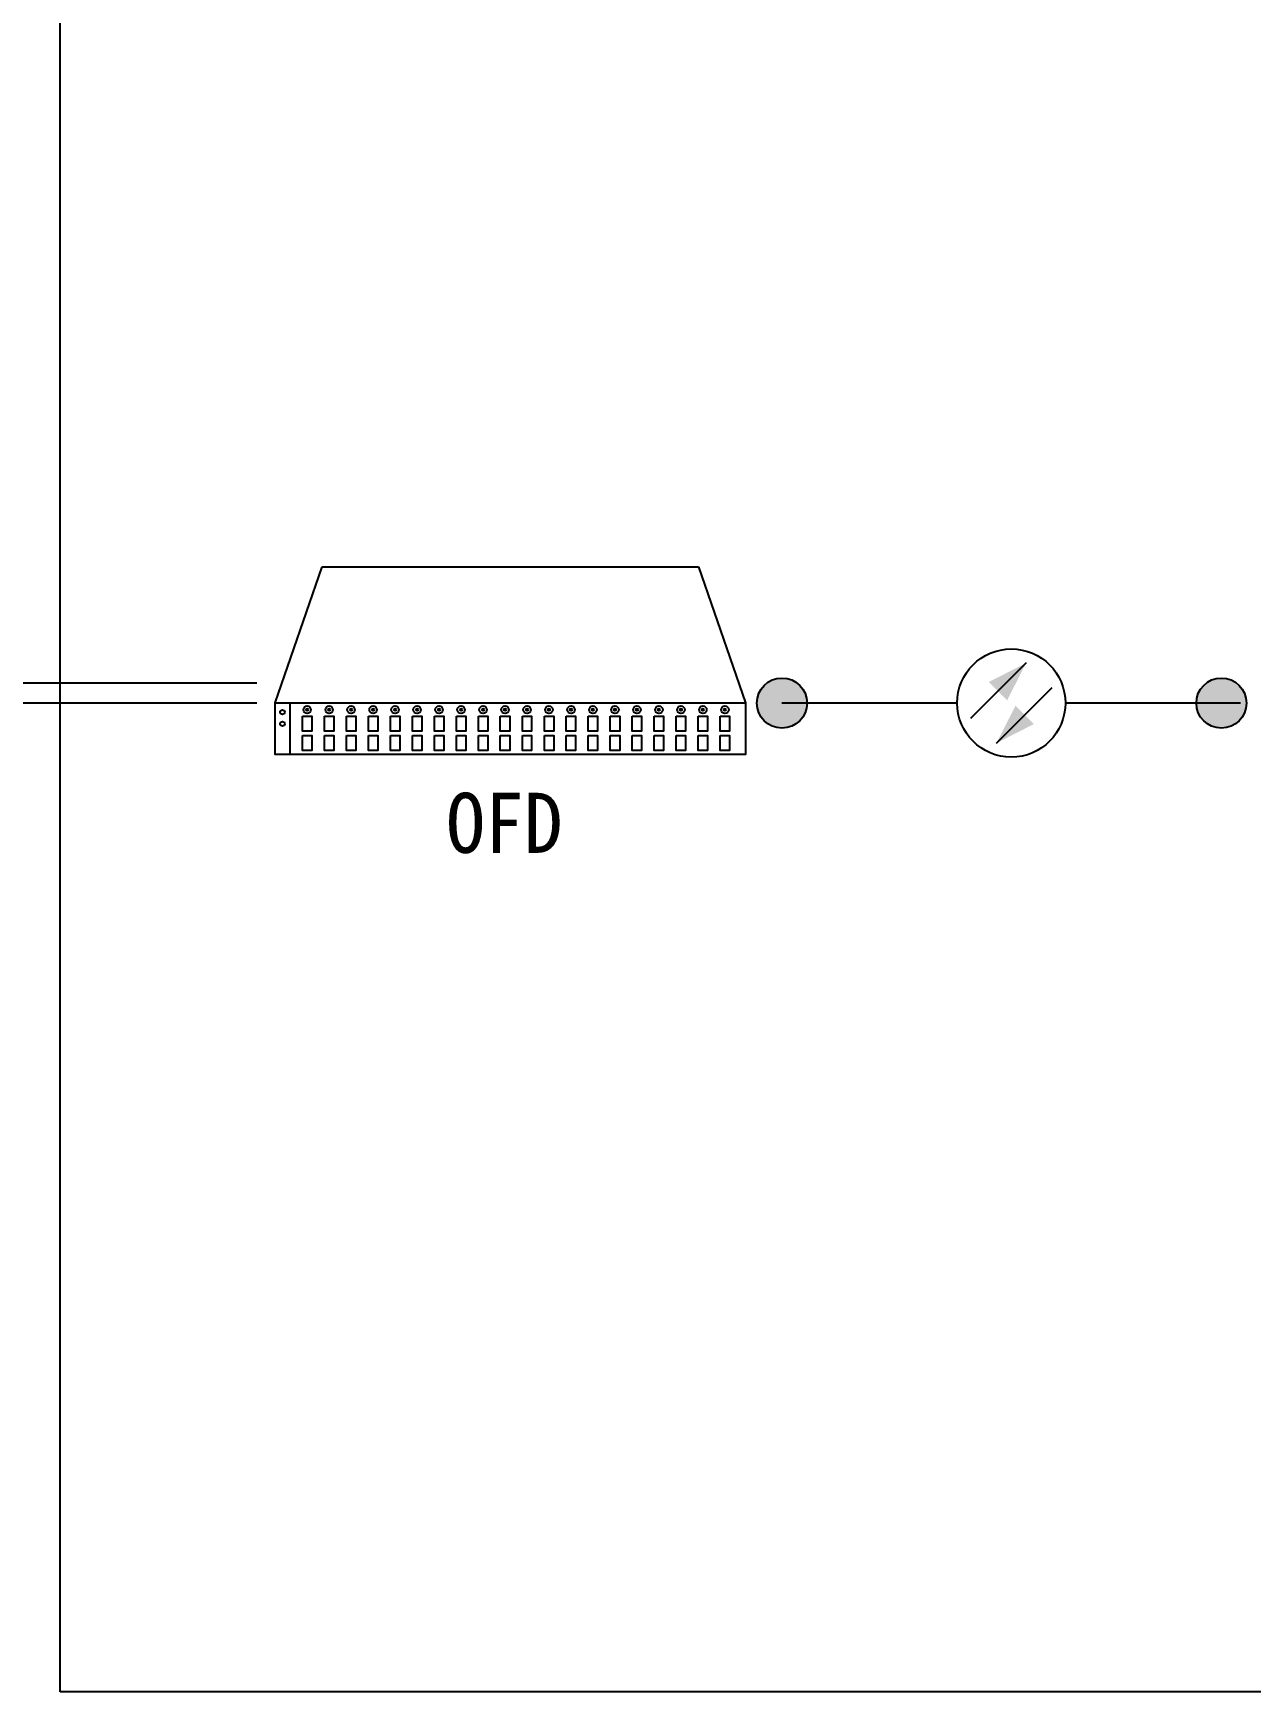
# Model space of a CAD drawing. Header units: millimetres. Extents: x 4 to 3929, y -454 to 587.
# Drawn here: x 1069.4 to 1191, y 6.8 to 172.4 of the extents above; entities that cross this region are included whole.
import ezdxf
from ezdxf.enums import TextEntityAlignment as Align

# ---------------------------------------------------------------- set-up
doc = ezdxf.new("R2010")
doc.units = ezdxf.units.MM
doc.header["$LTSCALE"] = 10
for name, color, linetype in [('CZ-LIN1', 7, 'Continuous'), ('CZ-SYMB', 2, 'Continuous'), ('CZ-TABL-LIN1', 4, 'Continuous'), ('CZ-TEX2', 3, 'Continuous'), ('TN-CABL', 2, 'Continuous')]:
    doc.layers.add(name, color=color, linetype=linetype)
doc.styles.add('굴림체', font='GulimChe.ttf')

# ---------------------------------------------------------------- blocks, each defined once
blk = doc.blocks.new('WO')
at = {"layer": 'CZ-LIN1'}
h = blk.add_hatch(color=256, dxfattribs=at)
h.dxf.hatch_style = 1
edge = h.paths.add_edge_path()
edge.add_arc((0, 0), 2.5, 0, 360)
blk.add_circle((0, 0), 2.5, dxfattribs=at)
blk = doc.blocks.new('WW')
at = {"layer": 'CZ-SYMB'}
for points in [[(1.83, 4.94), (-5.02, -1.91)], [(-1.83, -4.94), (5.02, 1.91)]]:
    blk.add_lwpolyline(points, dxfattribs=at)
for points in [[(-2.78, 2.59), (1.83, 4.94), (-0.52, 0.33)], [(2.78, -2.59), (-1.83, -4.94), (0.52, -0.33)]]:
    blk.add_solid(points, dxfattribs=at)
at = {"layer": 'TN-CABL'}
blk.add_circle((0, 0), 6.67, dxfattribs=at)

msp = doc.modelspace()

# ---------------------------------------------------------------- linework, layer by layer
at = {"layer": 'CZ-LIN1', "flags": 128}
for points in [[(1091.71, 107.51), (1054.4, 107.51)], [(1091.71, 105.51), (1054.4, 105.51)], [(1161.67, 105.51), (1144.17, 105.51)], [(1189.97, 105.51), (1172.48, 105.51)]]:
    msp.add_lwpolyline(points, dxfattribs=at)
at = {"layer": 'CZ-SYMB'}
for points in [[(1093.55, 105.53), (1098.25, 119.12)], [(1098.25, 119.12), (1135.84, 119.12)], [(1135.84, 119.12), (1140.54, 105.53)], [(1095.01, 105.53), (1095.01, 100.37)]]:
    msp.add_lwpolyline(points, dxfattribs=at)
for points in [[(1093.55, 105.53), (1140.54, 105.53), (1140.54, 100.37), (1093.55, 100.37)], [(1096.28, 104.21), (1097.22, 104.21), (1097.22, 102.71), (1096.28, 102.71)], [(1098.48, 104.21), (1099.41, 104.21), (1099.41, 102.71), (1098.48, 102.71)], [(1100.67, 104.21), (1101.61, 104.21), (1101.61, 102.71), (1100.67, 102.71)], [(1102.87, 104.21), (1103.8, 104.21), (1103.8, 102.71), (1102.87, 102.71)], [(1105.07, 104.21), (1106, 104.21), (1106, 102.71), (1105.07, 102.71)], [(1107.26, 104.21), (1108.19, 104.21), (1108.19, 102.71), (1107.26, 102.71)], [(1109.46, 104.21), (1110.39, 104.21), (1110.39, 102.71), (1109.46, 102.71)], [(1111.65, 104.21), (1112.59, 104.21), (1112.59, 102.71), (1111.65, 102.71)], [(1113.85, 104.21), (1114.78, 104.21), (1114.78, 102.71), (1113.85, 102.71)], [(1116.04, 104.21), (1116.98, 104.21), (1116.98, 102.71), (1116.04, 102.71)], [(1118.24, 104.21), (1119.17, 104.21), (1119.17, 102.71), (1118.24, 102.71)], [(1120.44, 104.21), (1121.37, 104.21), (1121.37, 102.71), (1120.44, 102.71)], [(1122.63, 104.21), (1123.56, 104.21), (1123.56, 102.71), (1122.63, 102.71)], [(1124.83, 104.21), (1125.76, 104.21), (1125.76, 102.71), (1124.83, 102.71)], [(1127.02, 104.21), (1127.96, 104.21), (1127.96, 102.71), (1127.02, 102.71)], [(1129.22, 104.21), (1130.15, 104.21), (1130.15, 102.71), (1129.22, 102.71)], [(1131.41, 104.21), (1132.35, 104.21), (1132.35, 102.71), (1131.41, 102.71)], [(1133.61, 104.21), (1134.54, 104.21), (1134.54, 102.71), (1133.61, 102.71)], [(1135.81, 104.21), (1136.74, 104.21), (1136.74, 102.71), (1135.81, 102.71)], [(1138, 104.21), (1138.93, 104.21), (1138.93, 102.71), (1138, 102.71)], [(1096.28, 102.26), (1097.22, 102.26), (1097.22, 100.77), (1096.28, 100.77)], [(1098.48, 102.26), (1099.41, 102.26), (1099.41, 100.77), (1098.48, 100.77)], [(1100.67, 102.26), (1101.61, 102.26), (1101.61, 100.77), (1100.67, 100.77)], [(1102.87, 102.26), (1103.8, 102.26), (1103.8, 100.77), (1102.87, 100.77)], [(1105.07, 102.26), (1106, 102.26), (1106, 100.77), (1105.07, 100.77)], [(1107.26, 102.26), (1108.19, 102.26), (1108.19, 100.77), (1107.26, 100.77)], [(1109.46, 102.26), (1110.39, 102.26), (1110.39, 100.77), (1109.46, 100.77)], [(1111.65, 102.26), (1112.59, 102.26), (1112.59, 100.77), (1111.65, 100.77)], [(1113.85, 102.26), (1114.78, 102.26), (1114.78, 100.77), (1113.85, 100.77)], [(1116.04, 102.26), (1116.98, 102.26), (1116.98, 100.77), (1116.04, 100.77)], [(1118.24, 102.26), (1119.17, 102.26), (1119.17, 100.77), (1118.24, 100.77)], [(1120.44, 102.26), (1121.37, 102.26), (1121.37, 100.77), (1120.44, 100.77)], [(1122.63, 102.26), (1123.56, 102.26), (1123.56, 100.77), (1122.63, 100.77)], [(1124.83, 102.26), (1125.76, 102.26), (1125.76, 100.77), (1124.83, 100.77)], [(1127.02, 102.26), (1127.96, 102.26), (1127.96, 100.77), (1127.02, 100.77)], [(1129.22, 102.26), (1130.15, 102.26), (1130.15, 100.77), (1129.22, 100.77)], [(1131.41, 102.26), (1132.35, 102.26), (1132.35, 100.77), (1131.41, 100.77)], [(1133.61, 102.26), (1134.54, 102.26), (1134.54, 100.77), (1133.61, 100.77)], [(1135.81, 102.26), (1136.74, 102.26), (1136.74, 100.77), (1135.81, 100.77)], [(1138, 102.26), (1138.93, 102.26), (1138.93, 100.77), (1138, 100.77)]]:
    msp.add_lwpolyline(points, close=True, dxfattribs=at)
for centre, radius in [((1094.28, 104.6), 0.226), ((1096.75, 104.85), 0.377), ((1096.75, 104.85), 0.102), ((1098.95, 104.85), 0.377), ((1098.95, 104.85), 0.102), ((1101.14, 104.85), 0.377), ((1101.14, 104.85), 0.102), ((1103.34, 104.85), 0.377), ((1103.34, 104.85), 0.102), ((1105.53, 104.85), 0.377), ((1105.53, 104.85), 0.102), ((1107.73, 104.85), 0.377), ((1107.73, 104.85), 0.102), ((1109.92, 104.85), 0.377), ((1109.92, 104.85), 0.102), ((1112.12, 104.85), 0.377), ((1112.12, 104.85), 0.102), ((1114.32, 104.85), 0.377), ((1114.32, 104.85), 0.102), ((1116.51, 104.85), 0.377), ((1116.51, 104.85), 0.102), ((1118.71, 104.85), 0.377), ((1118.71, 104.85), 0.102), ((1120.9, 104.85), 0.377), ((1120.9, 104.85), 0.102), ((1123.1, 104.85), 0.377), ((1123.1, 104.85), 0.102), ((1125.29, 104.85), 0.377), ((1125.29, 104.85), 0.102), ((1127.49, 104.85), 0.377), ((1127.49, 104.85), 0.102), ((1129.69, 104.85), 0.377), ((1129.69, 104.85), 0.102), ((1131.88, 104.85), 0.377), ((1131.88, 104.85), 0.102), ((1134.08, 104.85), 0.377), ((1134.08, 104.85), 0.102), ((1136.27, 104.85), 0.377), ((1136.27, 104.85), 0.102), ((1138.47, 104.85), 0.377), ((1138.47, 104.85), 0.102), ((1094.28, 103.44), 0.226)]:
    msp.add_circle(centre, radius, dxfattribs=at)
at = {"layer": 'CZ-TABL-LIN1', "flags": 128}
msp.add_lwpolyline([(1072.09, 6.78), (1072.09, 447.59), (1378.65, 447.59), (1378.65, 6.78)], close=True, dxfattribs=at)

# ---------------------------------------------------------------- block references
at = {"layer": 'CZ-LIN1', "xscale": 0.81, "yscale": 0.81, "zscale": 0.81}
msp.add_blockref('WW', (1167.07, 105.51), dxfattribs=at)
at = {"layer": 'CZ-LIN1'}
for p in [(1144.17, 105.51), (1188.05, 105.51)]:
    msp.add_blockref('WO', p, dxfattribs=at)

# ---------------------------------------------------------------- texts
at = {"layer": 'CZ-TEX2', "style": '굴림체'}
msp.add_text('OFD', height=6, dxfattribs=at).set_placement((1116.45, 93.55), align=Align.MIDDLE)

doc.saveas('drawing.dxf')
